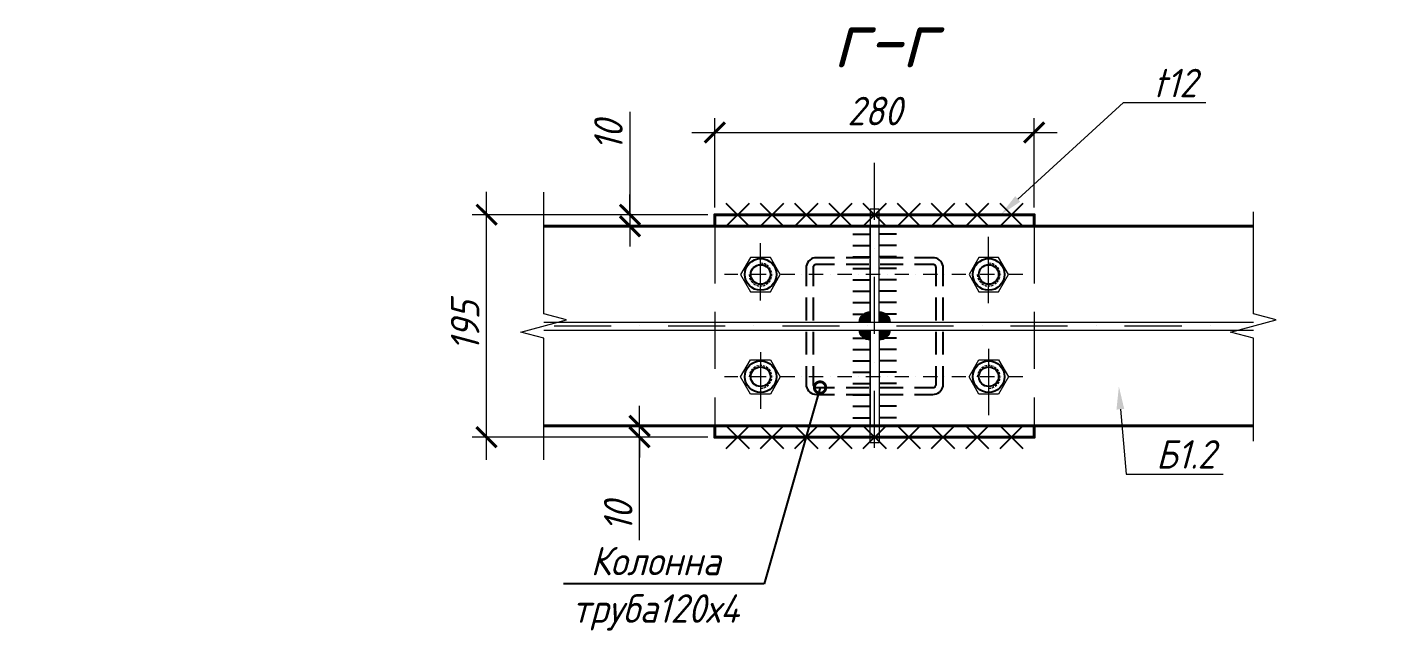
# Model space of a CAD drawing. Header units: millimetres. Extents: x 504091 to 2165846, y 135022 to 442887.
# Drawn here: x 894897 to 896091, y 256980 to 257510 of the extents above; entities that cross this region are included whole.
import ezdxf
from ezdxf import colors
from ezdxf.entities.mleader import LeaderData, LeaderLine
from ezdxf.math import Vec2, Vec3

# ---------------------------------------------------------------- set-up
doc = ezdxf.new("R2010")
doc.units = ezdxf.units.MM
doc.linetypes.add('( Dashed )', pattern=[0.75, 0.5, -0.25])
doc.layers.get('Defpoints').update_dxf_attribs({"color": 255})
for name, color, linetype in [('PDF _Геометрия', 7, 'Continuous'), ('PDF _Сплошная заливка', 7, 'Continuous'), ('PDF _Текст', 7, 'Continuous'), ('металл', 124, 'Continuous')]:
    doc.layers.add(name, color=color, linetype=linetype)
for name, color, linetype, lineweight in [('Лестницы', 7, 'Continuous', 18), ('Размер', 7, 'Continuous', 13), ('Размеры КР', 164, 'Continuous', 9)]:
    doc.layers.add(name, color=color, linetype=linetype, lineweight=lineweight)
doc.styles.add('GOST 2.304_new', font='isocpeur.ttf', dxfattribs={"width": 0.9, "oblique": 15})
doc.dimstyles.new('SPDS 1_10', dxfattribs={"dimscale": 10, "dimtxt": 2.5, "dimasz": 1.77, "dimexe": 1.25, "dimexo": 0.625, "dimtad": 1, "dimdec": 0, "dimrnd": 0.001, "dimtxsty": 'GOST 2.304_new', "dimblk": 'ARCHTICK', "dimcen": 2.5, "dimdle": 2, "dimclrt": 256, "dimadec": 0, "dimazin": 2, "dimtfac": 0.75, "dimtdec": 0, "dimtmove": 1, "dimatfit": 3, "dimfxl": 0, "dimtolj": 1, "dimlwd": 9, "dimlwe": 9, "dimarcsym": 0})

# ---------------------------------------------------------------- blocks, each defined once
blk = doc.blocks.new('_ArchTick')
at = {"color": 0, "linetype": 'ByBlock', "const_width": 0.15}
blk.add_lwpolyline([(-0.5, -0.5), (0.5, 0.5)], dxfattribs=at)
blk = doc.blocks.new('*D1326')
at = {"layer": 'Defpoints', "color": 0, "lineweight": 20, "transparency": 16777216}
for p in [(895299.8, 257345.8), (895499.8, 257345.8), (895499.8, 257150.7)]:
    blk.add_point(p, dxfattribs=at)
at = {"layer": 'Размеры КР', "color": 0, "lineweight": 9, "transparency": 16777216}
for p, q in [((895299.8, 257130.7), (895299.8, 257365.8)), ((895493.6, 257345.8), (895287.3, 257345.8)), ((895493.6, 257150.7), (895287.3, 257150.7))]:
    blk.add_line(p, q, dxfattribs=at)
at = {"layer": 'Размеры КР', "color": 0, "lineweight": 9, "transparency": 16777216, "xscale": 17.7, "yscale": 17.7, "zscale": 17.7}
for p, rotation in [((895299.8, 257345.8), 90), ((895299.8, 257150.7), 270)]:
    blk.add_blockref('_ArchTick', p, dxfattribs=dict(at, rotation=rotation))
at = {"layer": 'Размеры КР', "lineweight": 20, "transparency": 16777216, "insert": (895281, 257248.2), "char_height": 25, "attachment_point": 5, "rotation": 90, "style": 'GOST 2.304_new'}
blk.add_mtext('\\A1;195', dxfattribs=at)
blk = doc.blocks.new('*D1327')
at = {"layer": 'Defpoints', "color": 0, "lineweight": 20, "transparency": 16777216}
for p in [(895433.9, 257160.6), (895465.4, 257160.6), (895465.4, 257150.7)]:
    blk.add_point(p, dxfattribs=at)
at = {"layer": 'Размеры КР', "color": 0, "lineweight": 9, "transparency": 16777216}
for p, q in [((895433.9, 257160.6), (895433.9, 257178.3)), ((895459.1, 257160.6), (895421.4, 257160.6)), ((895433.9, 257150.7), (895433.9, 257160.6)), ((895433.9, 257150.7), (895433.9, 257160.6)), ((895459.1, 257150.7), (895421.4, 257150.7)), ((895433.9, 257150.7), (895433.9, 257133)), ((895433.9, 257060.3), (895433.9, 257150.7))]:
    blk.add_line(p, q, dxfattribs=at)
at = {"layer": 'Размеры КР', "color": 0, "lineweight": 9, "transparency": 16777216, "xscale": 17.7, "yscale": 17.7, "zscale": 17.7}
for p, rotation in [((895433.9, 257160.6), 270), ((895433.9, 257150.7), 90)]:
    blk.add_blockref('_ArchTick', p, dxfattribs=dict(at, rotation=rotation))
at = {"layer": 'Размеры КР', "lineweight": 20, "transparency": 16777216, "insert": (895415.2, 257081.1), "char_height": 25, "attachment_point": 5, "rotation": 90, "style": 'GOST 2.304_new'}
blk.add_mtext('\\A1;10', dxfattribs=at)
blk = doc.blocks.new('*D1328')
at = {"layer": 'Defpoints', "color": 0, "lineweight": 20, "transparency": 16777216}
for p in [(895429.2, 257345.8), (895425.4, 257335.6), (895429.2, 257335.6)]:
    blk.add_point(p, dxfattribs=at)
at = {"layer": 'Размеры КР', "color": 0, "lineweight": 9, "transparency": 16777216}
for p, q in [((895425.4, 257436.1), (895425.4, 257345.8)), ((895425.4, 257345.8), (895425.4, 257363.5)), ((895423, 257345.8), (895412.9, 257345.8)), ((895425.4, 257345.8), (895425.4, 257335.6)), ((895425.4, 257345.8), (895425.4, 257335.6)), ((895423, 257335.6), (895412.9, 257335.6)), ((895425.4, 257335.6), (895425.4, 257317.9))]:
    blk.add_line(p, q, dxfattribs=at)
at = {"layer": 'Размеры КР', "color": 0, "lineweight": 9, "transparency": 16777216, "xscale": 17.7, "yscale": 17.7, "zscale": 17.7}
for p, rotation in [((895425.4, 257345.8), 270), ((895425.4, 257335.6), 90)]:
    blk.add_blockref('_ArchTick', p, dxfattribs=dict(at, rotation=rotation))
at = {"layer": 'Размеры КР', "lineweight": 20, "transparency": 16777216, "insert": (895406.6, 257415.2), "char_height": 25, "attachment_point": 5, "rotation": 90, "style": 'GOST 2.304_new'}
blk.add_mtext('\\A1;10', dxfattribs=at)
blk = doc.blocks.new('*D1329')
at = {"layer": 'Defpoints', "color": 0, "lineweight": 20, "transparency": 16777216}
for p in [(895779.7, 257417.9), (895499.8, 257345.8), (895779.7, 257345.8)]:
    blk.add_point(p, dxfattribs=at)
at = {"layer": 'Размеры КР', "color": 0, "lineweight": 9, "transparency": 16777216}
for p, q in [((895499.8, 257352), (895499.8, 257430.4)), ((895779.7, 257352), (895779.7, 257430.4)), ((895479.8, 257417.9), (895799.7, 257417.9))]:
    blk.add_line(p, q, dxfattribs=at)
at = {"layer": 'Размеры КР', "color": 0, "lineweight": 9, "transparency": 16777216, "xscale": 17.7, "yscale": 17.7, "zscale": 17.7, "rotation": 180}
blk.add_blockref('_ArchTick', (895499.8, 257417.9), dxfattribs=at)
at = {"layer": 'Размеры КР', "color": 0, "lineweight": 9, "transparency": 16777216, "xscale": 17.7, "yscale": 17.7, "zscale": 17.7}
blk.add_blockref('_ArchTick', (895779.7, 257417.9), dxfattribs=at)
at = {"layer": 'Размеры КР', "lineweight": 20, "transparency": 16777216, "insert": (895639.8, 257436.7), "char_height": 25, "attachment_point": 5, "style": 'GOST 2.304_new'}
blk.add_mtext('\\A1;280', dxfattribs=at)
blk = doc.blocks.new('_DotSmall')
at = {"color": 0, "linetype": 'ByBlock', "lineweight": 35, "const_width": 0.5}
blk.add_lwpolyline([(-0.0625, 0, 1), (0.0625, 0, 1)], format="xyb", close=True, dxfattribs=at)

msp = doc.modelspace()

# ---------------------------------------------------------------- linework, layer by layer
at = {"layer": 'PDF _Геометрия', "lineweight": 9}
for points in [[(895765.3514, 257359.5138), (895857.817, 257444.1505), (895867.7618, 257444.1505), (895930.1813, 257444.1505)], [(895639.8775, 257341.3169), (895639.8775, 257391.2526)], [(895349.9969, 257130.7832), (895349.9969, 257237.4254), (895329.8957, 257242.7152), (895369.8866, 257253.5064), (895349.9969, 257258.7962), (895349.9969, 257365.65)], [(895971.8649, 257147.1453), (895971.8649, 257237.4254), (895951.7637, 257242.7152), (895991.7545, 257253.5064), (895971.8649, 257258.7962), (895971.8649, 257348.2907)], [(895509.7487, 257335.604), (895779.7396, 257335.604)], [(895635.8573, 257251.6021), (895635.8573, 257335.604)], [(895643.8978, 257251.6021), (895643.8978, 257335.604)], [(895739.7488, 257268.3178), (895739.7488, 257326.5055)], [(895539.7947, 257270.6453), (895539.7947, 257320.7925)], [(895639.8775, 257316.3491), (895639.8775, 257316.3491)], [(895541.9106, 257303.0188), (895541.699, 257303.0188), (895539.7947, 257303.2304)], [(895544.6613, 257301.9609), (895543.6033, 257302.5957), (895542.757, 257302.8073)], [(895546.9888, 257300.2682), (895546.7772, 257300.4797), (895545.5077, 257301.5377)], [(895741.8647, 257303.0188), (895741.6531, 257303.0188), (895739.7488, 257303.2304)], [(895744.6154, 257301.9609), (895743.5575, 257302.5957), (895742.7111, 257302.8073)], [(895746.9429, 257300.2682), (895746.7313, 257300.4797), (895745.4618, 257301.5377)], [(895519.9051, 257293.2856), (895508.2675, 257293.2856)], [(895526.0412, 257293.2856), (895526.0412, 257293.2856)], [(895529.8499, 257293.2856), (895530.0615, 257291.3813), (895530.0615, 257291.1697)], [(895530.2731, 257290.3233), (895530.4846, 257289.6886), (895531.1194, 257288.419)], [(895544.8729, 257293.2856), (895532.389, 257293.2856)], [(895548.6815, 257297.7291), (895547.8352, 257299.2102), (895547.6236, 257299.4218)], [(895548.8931, 257289.0538), (895549.3163, 257290.1118), (895549.5279, 257290.9581)], [(895549.7395, 257294.9784), (895549.5279, 257295.8247), (895549.1047, 257296.8827)], [(895549.7395, 257292.0161), (895549.7395, 257293.9204)], [(895551.009, 257293.2856), (895551.009, 257293.2856)], [(895569.8407, 257293.2856), (895557.3568, 257293.2856)], [(895576.1884, 257293.2856), (895576.1884, 257293.2856)], [(895594.8085, 257293.2856), (895582.3246, 257293.2856)], [(895601.1563, 257293.2856), (895601.1563, 257293.2856)], [(895619.7763, 257293.2856), (895607.2924, 257293.2856)], [(895626.1241, 257293.2856), (895626.1241, 257293.2856)], [(895644.7441, 257293.2856), (895632.2602, 257293.2856)], [(895639.8775, 257241.4457), (895639.8775, 257291.3813)], [(895651.0919, 257293.2856), (895651.0919, 257293.2856)], [(895669.9236, 257293.2856), (895657.4396, 257293.2856)], [(895676.0597, 257293.2856), (895676.0597, 257293.2856)], [(895694.8914, 257293.2856), (895682.4075, 257293.2856)], [(895701.0275, 257293.2856), (895701.0275, 257293.2856)], [(895719.8592, 257293.2856), (895707.3753, 257293.2856)], [(895725.9953, 257293.2856), (895725.9953, 257293.2856)], [(895729.804, 257293.2856), (895730.0156, 257291.3813), (895730.0156, 257291.1697)], [(895730.2272, 257290.3233), (895730.4388, 257289.6886), (895731.0735, 257288.419)], [(895744.827, 257293.2856), (895732.3431, 257293.2856)], [(895748.6357, 257297.7291), (895748.0009, 257299.2102), (895747.5777, 257299.4218)], [(895748.8472, 257289.0538), (895749.2704, 257290.1118), (895749.482, 257290.9581)], [(895749.6936, 257294.9784), (895749.482, 257295.8247), (895749.0588, 257296.8827)], [(895749.6936, 257292.0161), (895749.9052, 257293.9204), (895749.6936, 257293.9204)], [(895751.1748, 257293.2856), (895751.1748, 257293.2856)], [(895769.7948, 257293.2856), (895757.3109, 257293.2856)], [(895531.7542, 257287.5727), (895532.6006, 257286.5147), (895533.0237, 257286.0915)], [(895533.6585, 257285.4567), (895533.8701, 257285.2451), (895535.3513, 257284.3988)], [(895536.4092, 257283.9756), (895537.4672, 257283.5524), (895538.3135, 257283.5524)], [(895539.1599, 257283.3408), (895541.0642, 257283.3408), (895541.2758, 257283.3408)], [(895542.1222, 257283.5524), (895542.9686, 257283.764), (895544.0265, 257284.1872)], [(895544.8729, 257284.822), (895546.1424, 257285.6683), (895546.5656, 257285.8799)], [(895547.2004, 257286.7263), (895547.6236, 257286.9379), (895548.4699, 257288.2074)], [(895731.7083, 257287.5727), (895732.5547, 257286.5147), (895732.9779, 257286.0915)], [(895733.6126, 257285.4567), (895734.0358, 257285.2451), (895735.3054, 257284.3988)], [(895736.3633, 257283.9756), (895737.4213, 257283.5524), (895738.2677, 257283.5524)], [(895739.114, 257283.3408), (895741.0184, 257283.3408), (895741.2299, 257283.3408)], [(895742.0763, 257283.5524), (895742.9227, 257283.764), (895743.9806, 257284.1872)], [(895745.0386, 257284.822), (895746.0966, 257285.6683), (895746.5197, 257285.8799)], [(895747.1545, 257286.7263), (895747.5777, 257286.9379), (895748.4241, 257288.2074)], [(895359.0954, 257248.2166), (895409.031, 257248.2166)], [(895433.9988, 257248.2166), (895433.9988, 257248.2166)], [(895458.9667, 257248.2166), (895508.9023, 257248.2166)], [(895534.0817, 257248.2166), (895534.0817, 257248.2166)], [(895559.0495, 257248.2166), (895608.9852, 257248.2166)], [(895633.953, 257248.2166), (895633.953, 257248.2166)], [(895635.8573, 257244.6195), (895635.8573, 257160.6177)], [(895643.8978, 257244.6195), (895643.8978, 257160.6177)], [(895658.9208, 257248.2166), (895709.068, 257248.2166)], [(895734.0358, 257248.2166), (895734.0358, 257248.2166)], [(895759.0036, 257248.2166), (895808.9393, 257248.2166)], [(895833.9071, 257248.2166), (895833.9071, 257248.2166)], [(895858.8749, 257248.2166), (895909.0221, 257248.2166)], [(895933.99, 257248.2166), (895933.99, 257248.2166)], [(895539.7947, 257225.3647), (895539.7947, 257175.4291)], [(895739.7488, 257228.1154), (895739.7488, 257169.9277)], [(895530.0615, 257205.4751), (895529.8499, 257203.5708)], [(895531.1194, 257208.2258), (895530.4846, 257207.1678), (895530.2731, 257206.533)], [(895532.8122, 257210.7649), (895532.6006, 257210.3417), (895531.5426, 257209.2837)], [(895535.3513, 257212.4576), (895533.8701, 257211.6112), (895533.6585, 257211.3997)], [(895538.1019, 257213.304), (895537.4672, 257213.304), (895536.1976, 257212.8808)], [(895541.0642, 257213.5156), (895539.1599, 257213.5156)], [(895544.0265, 257212.6692), (895542.9686, 257213.0924), (895542.1222, 257213.304)], [(895546.5656, 257210.9765), (895546.1424, 257211.1881), (895544.8729, 257212.246)], [(895548.4699, 257208.649), (895547.6236, 257209.9185), (895547.2004, 257210.3417)], [(895549.5279, 257205.8983), (895549.3163, 257206.7446), (895548.8931, 257207.8026)], [(895639.8775, 257216.2663), (895639.8775, 257216.2663)], [(895730.0156, 257205.4751), (895729.804, 257203.5708)], [(895731.0735, 257208.2258), (895730.4388, 257207.1678), (895730.2272, 257206.533)], [(895732.9779, 257210.7649), (895732.5547, 257210.3417), (895731.4967, 257209.2837)], [(895735.3054, 257212.4576), (895734.0358, 257211.6112), (895733.6126, 257211.3997)], [(895738.0561, 257213.304), (895737.4213, 257213.304), (895736.1517, 257212.8808)], [(895741.2299, 257213.5156), (895741.0184, 257213.5156), (895739.114, 257213.5156)], [(895743.9806, 257212.6692), (895742.9227, 257213.0924), (895742.0763, 257213.304)], [(895746.5197, 257210.9765), (895746.0966, 257211.1881), (895744.827, 257212.246)], [(895748.4241, 257208.649), (895747.5777, 257209.9185), (895747.1545, 257210.3417)], [(895749.482, 257205.8983), (895749.2704, 257206.7446), (895748.8472, 257207.8026)], [(895519.9051, 257203.5708), (895508.2675, 257203.5708)], [(895526.0412, 257203.5708), (895526.0412, 257203.5708)], [(895544.8729, 257203.5708), (895532.389, 257203.5708)], [(895539.7947, 257193.626), (895541.699, 257193.626), (895541.9106, 257193.8375)], [(895542.757, 257194.0491), (895543.6033, 257194.2607), (895544.6613, 257194.8955)], [(895545.5077, 257195.3187), (895546.7772, 257196.1651), (895546.9888, 257196.5882)], [(895547.6236, 257197.4346), (895547.8352, 257197.6462), (895548.6815, 257199.1273)], [(895549.1047, 257199.9737), (895549.5279, 257201.0317), (895549.7395, 257201.878)], [(895549.7395, 257202.936), (895549.7395, 257204.8403)], [(895551.009, 257203.5708), (895551.009, 257203.5708)], [(895569.8407, 257203.5708), (895557.3568, 257203.5708)], [(895576.1884, 257203.5708), (895576.1884, 257203.5708)], [(895594.8085, 257203.5708), (895582.3246, 257203.5708)], [(895601.1563, 257203.5708), (895601.1563, 257203.5708)], [(895619.7763, 257203.5708), (895607.2924, 257203.5708)], [(895626.1241, 257203.5708), (895626.1241, 257203.5708)], [(895644.7441, 257203.5708), (895632.2602, 257203.5708)], [(895651.0919, 257203.5708), (895651.0919, 257203.5708)], [(895669.9236, 257203.5708), (895657.4396, 257203.5708)], [(895676.0597, 257203.5708), (895676.0597, 257203.5708)], [(895694.8914, 257203.5708), (895682.4075, 257203.5708)], [(895701.0275, 257203.5708), (895701.0275, 257203.5708)], [(895719.8592, 257203.5708), (895707.3753, 257203.5708)], [(895725.9953, 257203.5708), (895725.9953, 257203.5708)], [(895744.827, 257203.5708), (895732.3431, 257203.5708)], [(895739.7488, 257193.626), (895741.6531, 257193.626), (895741.8647, 257193.8375)], [(895742.9227, 257194.0491), (895743.5575, 257194.2607), (895744.6154, 257194.8955)], [(895745.4618, 257195.3187), (895746.7313, 257196.1651), (895746.9429, 257196.5882)], [(895747.7893, 257197.4346), (895748.0009, 257197.6462), (895748.8472, 257199.1273)], [(895749.0588, 257199.9737), (895749.482, 257201.0317), (895749.6936, 257201.878)], [(895749.9052, 257202.936), (895749.6936, 257204.8403)], [(895751.1748, 257203.5708), (895751.1748, 257203.5708)], [(895769.7948, 257203.5708), (895757.3109, 257203.5708)], [(895639.8775, 257141.3628), (895639.8775, 257191.2984)], [(895855.1521, 257175.2739), (895860.2765, 257118.2265), (895870.2213, 257118.2265), (895945.1248, 257118.2265)], [(895779.7396, 257160.6177), (895499.8039, 257160.6177)]]:
    msp.add_lwpolyline(points, dxfattribs=at)
at = {"layer": 'PDF _Геометрия', "lineweight": 25}
for points in [[(895529.8499, 257355.7052), (895509.7487, 257335.604)], [(895529.8499, 257335.604), (895509.7487, 257355.7052)], [(895559.8959, 257355.7052), (895539.7947, 257335.604)], [(895559.8959, 257335.604), (895539.7947, 257355.7052)], [(895589.9419, 257355.7052), (895569.8407, 257335.604)], [(895589.9419, 257335.604), (895569.8407, 257355.7052)], [(895619.7763, 257355.7052), (895599.8867, 257335.604)], [(895619.7763, 257335.604), (895599.8867, 257355.7052)], [(895649.8223, 257355.7052), (895629.9327, 257335.604)], [(895649.8223, 257335.604), (895629.9327, 257355.7052)], [(895679.8684, 257355.7052), (895659.7672, 257335.604)], [(895679.8684, 257335.604), (895659.7672, 257355.7052)], [(895709.9144, 257355.7052), (895689.8132, 257335.604)], [(895709.9144, 257335.604), (895689.8132, 257355.7052)], [(895739.7488, 257355.7052), (895719.8592, 257335.604)], [(895739.7488, 257335.604), (895719.8592, 257355.7052)], [(895769.7948, 257355.7052), (895749.9052, 257335.604)], [(895769.7948, 257335.604), (895749.9052, 257355.7052)], [(895620.8343, 257328.6214), (895635.8573, 257328.6214)], [(895658.9208, 257328.6214), (895643.8978, 257328.6214)], [(895620.8343, 257318.6766), (895635.8573, 257318.6766)], [(895658.9208, 257318.6766), (895643.8978, 257318.6766)], [(895604.7533, 257308.097), (895588.8839, 257308.097), (895587.1912, 257308.097), (895585.7101, 257307.6739), (895584.4405, 257307.0391), (895582.9594, 257305.9811), (895581.9014, 257304.9232), (895581.0551, 257303.6536), (895580.4203, 257302.1725), (895579.9971, 257300.6913), (895579.7855, 257299.2102), (895579.7855, 257283.1292)], [(895604.7533, 257302.1725), (895588.8839, 257302.1725), (895588.2492, 257302.1725), (895587.826, 257301.9609), (895587.4028, 257301.7493), (895586.9796, 257301.5377), (895586.5564, 257301.1145), (895586.3448, 257300.6913), (895585.9217, 257300.2682), (895585.9217, 257299.6334), (895585.9217, 257299.2102), (895585.9217, 257283.1292)], [(895634.7993, 257308.097), (895614.9097, 257308.097)], [(895634.7993, 257302.1725), (895614.9097, 257302.1725)], [(895620.8343, 257308.7318), (895635.8573, 257308.7318)], [(895658.9208, 257308.7318), (895643.8978, 257308.7318)], [(895664.8454, 257308.097), (895644.7441, 257308.097)], [(895664.8454, 257302.1725), (895644.7441, 257302.1725)], [(895699.758, 257283.1292), (895699.758, 257299.2102), (895699.758, 257300.6913), (895699.3348, 257302.1725), (895698.7, 257303.6536), (895697.6421, 257304.9232), (895696.5841, 257305.9811), (895695.3146, 257307.0391), (895693.8334, 257307.6739), (895692.3523, 257308.097), (895690.8711, 257308.097), (895674.7902, 257308.097)], [(895693.8334, 257283.1292), (895693.8334, 257299.2102), (895693.8334, 257299.6334), (895693.6218, 257300.2682), (895693.4102, 257300.6913), (895693.1986, 257301.1145), (895692.7755, 257301.5377), (895692.3523, 257301.7493), (895691.9291, 257301.9609), (895691.2943, 257302.1725), (895690.8711, 257302.1725), (895674.7902, 257302.1725)], [(895620.8343, 257298.5754), (895635.8573, 257298.5754)], [(895620.8343, 257288.6306), (895635.8573, 257288.6306)], [(895658.9208, 257298.5754), (895643.8978, 257298.5754)], [(895658.9208, 257288.6306), (895643.8978, 257288.6306)], [(895620.8343, 257278.6858), (895635.8573, 257278.6858)], [(895658.9208, 257278.6858), (895643.8978, 257278.6858)], [(895579.7855, 257273.1844), (895579.7855, 257253.0832)], [(895585.9217, 257273.1844), (895585.9217, 257253.0832)], [(895620.8343, 257268.741), (895635.8573, 257268.741)], [(895658.9208, 257268.741), (895643.8978, 257268.741)], [(895693.8334, 257253.0832), (895693.8334, 257273.1844)], [(895699.758, 257253.0832), (895699.758, 257273.1844)], [(895620.8343, 257258.5846), (895635.8573, 257258.5846)], [(895658.9208, 257258.5846), (895643.8978, 257258.5846)], [(895579.7855, 257243.1384), (895579.7855, 257223.2488)], [(895585.9217, 257243.1384), (895585.9217, 257223.2488)], [(895693.8334, 257223.2488), (895693.8334, 257243.1384)], [(895699.758, 257223.2488), (895699.758, 257243.1384)], [(895620.8343, 257237.637), (895635.8573, 257237.637)], [(895658.9208, 257237.637), (895643.8978, 257237.637)], [(895620.8343, 257227.6922), (895635.8573, 257227.6922)], [(895620.8343, 257217.7474), (895635.8573, 257217.7474)], [(895658.9208, 257227.6922), (895643.8978, 257227.6922)], [(895658.9208, 257217.7474), (895643.8978, 257217.7474)], [(895579.7855, 257213.0924), (895579.7855, 257197.223), (895579.9971, 257195.5303), (895580.4203, 257194.0491), (895581.0551, 257192.7796), (895581.9014, 257191.2984), (895582.9594, 257190.2405), (895584.4405, 257189.3941), (895585.7101, 257188.7593), (895587.1912, 257188.3362), (895588.8839, 257188.1246), (895604.7533, 257188.1246)], [(895585.9217, 257213.0924), (895585.9217, 257197.223), (895585.9217, 257196.5882), (895585.9217, 257196.1651), (895586.3448, 257195.7419), (895586.5564, 257195.3187), (895586.9796, 257194.8955), (895587.4028, 257194.6839), (895587.826, 257194.2607), (895588.2492, 257194.2607), (895588.8839, 257194.2607), (895604.7533, 257194.2607)], [(895620.8343, 257207.591), (895635.8573, 257207.591)], [(895658.9208, 257207.591), (895643.8978, 257207.591)], [(895674.7902, 257188.1246), (895690.8711, 257188.1246), (895692.3523, 257188.3362), (895693.8334, 257188.7593), (895695.3146, 257189.3941), (895696.5841, 257190.2405), (895697.6421, 257191.2984), (895698.7, 257192.7796), (895699.3348, 257194.0491), (895699.758, 257195.5303), (895699.758, 257197.223), (895699.758, 257213.0924)], [(895674.7902, 257194.2607), (895690.8711, 257194.2607), (895691.2943, 257194.2607), (895691.9291, 257194.2607), (895692.3523, 257194.6839), (895692.7755, 257194.8955), (895693.1986, 257195.3187), (895693.4102, 257195.7419), (895693.6218, 257196.1651), (895693.8334, 257196.5882), (895693.8334, 257197.223), (895693.8334, 257213.0924)], [(895614.9097, 257194.2607), (895634.7993, 257194.2607)], [(895620.8343, 257197.6462), (895635.8573, 257197.6462)], [(895658.9208, 257197.6462), (895643.8978, 257197.6462)], [(895644.7441, 257194.2607), (895664.8454, 257194.2607)], [(895614.9097, 257188.1246), (895634.7993, 257188.1246)], [(895620.8343, 257187.7014), (895635.8573, 257187.7014)], [(895658.9208, 257187.7014), (895643.8978, 257187.7014)], [(895644.7441, 257188.1246), (895664.8454, 257188.1246)], [(895620.8343, 257177.7566), (895635.8573, 257177.7566)], [(895658.9208, 257177.7566), (895643.8978, 257177.7566)], [(895509.7487, 257140.728), (895529.8499, 257160.6177)], [(895509.7487, 257160.6177), (895529.8499, 257140.728)], [(895539.7947, 257140.728), (895559.8959, 257160.6177)], [(895539.7947, 257160.6177), (895559.8959, 257140.728)], [(895569.8407, 257140.728), (895589.9419, 257160.6177)], [(895569.8407, 257160.6177), (895589.9419, 257140.728)], [(895599.8867, 257140.728), (895619.7763, 257160.6177)], [(895599.8867, 257160.6177), (895619.7763, 257140.728)], [(895620.8343, 257167.6002), (895635.8573, 257167.6002)], [(895629.9327, 257140.728), (895649.8223, 257160.6177)], [(895629.9327, 257160.6177), (895649.8223, 257140.728)], [(895658.9208, 257167.6002), (895643.8978, 257167.6002)], [(895659.7672, 257140.728), (895679.8684, 257160.6177)], [(895659.7672, 257160.6177), (895679.8684, 257140.728)], [(895689.8132, 257140.728), (895709.9144, 257160.6177)], [(895689.8132, 257160.6177), (895709.9144, 257140.728)], [(895719.8592, 257140.728), (895739.7488, 257160.6177)], [(895719.8592, 257160.6177), (895739.7488, 257140.728)], [(895749.9052, 257140.728), (895769.7948, 257160.6177)], [(895749.9052, 257160.6177), (895769.7948, 257140.728)]]:
    msp.add_lwpolyline(points, dxfattribs=at)
at = {"layer": 'PDF _Геометрия', "lineweight": 15}
for points in [[(895635.8573, 257350.627), (895635.8573, 257251.6021), (895643.8978, 257251.6021), (895643.8978, 257350.627)], [(895635.8573, 257145.5946), (895635.8573, 257244.6195), (895643.8978, 257244.6195), (895643.8978, 257145.5946)]]:
    msp.add_lwpolyline(points, close=True, dxfattribs=at)
for points in [[(895466.3724, 257335.604), (895393.3732, 257335.604)], [(895349.9969, 257251.6021), (895971.8649, 257251.6021)], [(895349.9969, 257244.6195), (895971.8649, 257244.6195)], [(895466.3724, 257160.6177), (895393.3732, 257160.6177)]]:
    msp.add_lwpolyline(points, dxfattribs=at)
at = {"layer": 'PDF _Геометрия', "lineweight": 9}
for points in [[(895548.4699, 257278.2626), (895557.1452, 257293.2856), (895548.4699, 257308.3086), (895531.1194, 257308.3086), (895522.4442, 257293.2856), (895531.1194, 257278.2626)], [(895748.4241, 257278.2626), (895757.0993, 257293.2856), (895748.4241, 257308.3086), (895731.0735, 257308.3086), (895722.6099, 257293.2856), (895731.0735, 257278.2626)], [(895548.4699, 257218.5938), (895557.1452, 257203.5708), (895548.4699, 257188.5478), (895531.1194, 257188.5478), (895522.4442, 257203.5708), (895531.1194, 257218.5938)], [(895748.4241, 257218.5938), (895757.0993, 257203.5708), (895748.4241, 257188.5478), (895731.0735, 257188.5478), (895722.6099, 257203.5708), (895731.0735, 257218.5938)]]:
    msp.add_lwpolyline(points, close=True, dxfattribs=at)
at = {"layer": 'PDF _Геометрия', "lineweight": 25}
for centre, radius in [((895539.9006, 257293.3915), 13.8592), ((895539.9005, 257293.3914), 8.5695), ((895739.8547, 257293.3915), 13.8592), ((895739.8546, 257293.3914), 8.5695), ((895539.9006, 257203.6767), 13.8592), ((895739.8547, 257203.6767), 13.8592), ((895539.9005, 257203.6765), 8.5695), ((895739.8546, 257203.6765), 8.5695)]:
    msp.add_circle(centre, radius, dxfattribs=at)
for centre, start, end in [((895635.7514, 257250.4384), 89.2194416, 172.6174772), ((895644.0036, 257250.4384), 7.3824169, 90.7865279), ((895635.7515, 257245.9948), 187.3824169, 270.7865279), ((895644.0036, 257245.9948), 269.2194416, 352.6174772)]:
    msp.add_arc(centre, 9.6273, start, end, dxfattribs=at)
at = {"layer": 'PDF _Сплошная заливка', "lineweight": 20, "transparency": 33554559}
for points in [[(895767.4673, 257357.1863), (895750.54, 257345.972), (895763.0239, 257362.0529)], [(895626.1241, 257251.6021), (895626.5473, 257253.2948), (895626.5473, 257251.6021)], [(895626.5473, 257253.2948), (895627.182, 257254.9875), (895627.182, 257251.6021)], [(895626.5473, 257253.2948), (895626.5473, 257251.6021), (895627.182, 257251.6021)], [(895627.182, 257254.9875), (895628.24, 257256.4687), (895628.24, 257251.6021)], [(895627.182, 257254.9875), (895627.182, 257251.6021), (895628.24, 257251.6021)], [(895628.24, 257256.4687), (895629.298, 257257.7382), (895629.298, 257251.6021)], [(895628.24, 257256.4687), (895628.24, 257251.6021), (895629.298, 257251.6021)], [(895629.298, 257257.7382), (895630.7791, 257258.7962), (895630.7791, 257251.6021)], [(895629.298, 257257.7382), (895629.298, 257251.6021), (895630.7791, 257251.6021)], [(895630.7791, 257258.7962), (895632.4718, 257259.431), (895632.4718, 257251.6021)], [(895630.7791, 257258.7962), (895630.7791, 257251.6021), (895632.4718, 257251.6021)], [(895632.4718, 257259.431), (895634.1646, 257259.8541), (895634.1646, 257251.6021)], [(895632.4718, 257259.431), (895632.4718, 257251.6021), (895634.1646, 257251.6021)], [(895635.8573, 257251.6021), (895634.1646, 257259.8541), (895635.8573, 257260.0657)], [(895634.1646, 257259.8541), (895634.1646, 257251.6021), (895635.8573, 257251.6021)], [(895643.8978, 257251.6021), (895643.8978, 257260.0657), (895645.5905, 257251.6021)], [(895643.8978, 257260.0657), (895645.5905, 257251.6021), (895645.5905, 257259.8541)], [(895645.5905, 257251.6021), (895645.5905, 257259.8541), (895647.2832, 257251.6021)], [(895645.5905, 257259.8541), (895647.2832, 257251.6021), (895647.2832, 257259.431)], [(895647.2832, 257251.6021), (895647.2832, 257259.431), (895648.976, 257251.6021)], [(895647.2832, 257259.431), (895648.976, 257251.6021), (895648.976, 257258.7962)], [(895648.976, 257251.6021), (895648.976, 257258.7962), (895650.2455, 257251.6021)], [(895648.976, 257258.7962), (895650.2455, 257251.6021), (895650.2455, 257257.7382)], [(895650.2455, 257251.6021), (895650.2455, 257257.7382), (895651.5151, 257251.6021)], [(895650.2455, 257257.7382), (895651.5151, 257251.6021), (895651.5151, 257256.4687)], [(895651.5151, 257251.6021), (895651.5151, 257256.4687), (895652.573, 257251.6021)], [(895651.5151, 257256.4687), (895652.573, 257251.6021), (895652.573, 257254.9875)], [(895652.573, 257251.6021), (895652.573, 257254.9875), (895653.2078, 257251.6021)], [(895652.573, 257254.9875), (895653.2078, 257251.6021), (895653.2078, 257253.2948)], [(895653.2078, 257251.6021), (895653.2078, 257253.2948), (895653.631, 257251.6021)], [(895626.1241, 257244.6195), (895626.5473, 257244.6195), (895626.5473, 257242.9268)], [(895626.5473, 257244.6195), (895626.5473, 257242.9268), (895627.182, 257241.4457)], [(895626.5473, 257244.6195), (895627.182, 257244.6195), (895627.182, 257241.4457)], [(895627.182, 257244.6195), (895627.182, 257241.4457), (895628.24, 257239.9645)], [(895627.182, 257244.6195), (895628.24, 257244.6195), (895628.24, 257239.9645)], [(895628.24, 257244.6195), (895628.24, 257239.9645), (895629.298, 257238.695)], [(895628.24, 257244.6195), (895629.298, 257244.6195), (895629.298, 257238.695)], [(895629.298, 257244.6195), (895629.298, 257238.695), (895630.7791, 257237.637)], [(895629.298, 257244.6195), (895630.7791, 257244.6195), (895630.7791, 257237.637)], [(895630.7791, 257244.6195), (895630.7791, 257237.637), (895632.4718, 257236.7907)], [(895630.7791, 257244.6195), (895632.4718, 257244.6195), (895632.4718, 257236.7907)], [(895632.4718, 257244.6195), (895632.4718, 257236.7907), (895634.1646, 257236.3675)], [(895632.4718, 257244.6195), (895634.1646, 257244.6195), (895634.1646, 257236.3675)], [(895634.1646, 257244.6195), (895634.1646, 257236.3675), (895635.8573, 257236.1559)], [(895635.8573, 257236.1559), (895634.1646, 257244.6195), (895635.8573, 257244.6195)], [(895643.8978, 257236.1559), (895643.8978, 257244.6195), (895645.5905, 257236.3675)], [(895643.8978, 257244.6195), (895645.5905, 257236.3675), (895645.5905, 257244.6195)], [(895645.5905, 257236.3675), (895645.5905, 257244.6195), (895647.2832, 257236.7907)], [(895645.5905, 257244.6195), (895647.2832, 257236.7907), (895647.2832, 257244.6195)], [(895647.2832, 257236.7907), (895647.2832, 257244.6195), (895648.976, 257237.637)], [(895647.2832, 257244.6195), (895648.976, 257237.637), (895648.976, 257244.6195)], [(895648.976, 257237.637), (895648.976, 257244.6195), (895650.2455, 257238.695)], [(895648.976, 257244.6195), (895650.2455, 257238.695), (895650.2455, 257244.6195)], [(895650.2455, 257238.695), (895650.2455, 257244.6195), (895651.5151, 257239.9645)], [(895650.2455, 257244.6195), (895651.5151, 257239.9645), (895651.5151, 257244.6195)], [(895651.5151, 257239.9645), (895651.5151, 257244.6195), (895652.573, 257241.4457)], [(895651.5151, 257244.6195), (895652.573, 257241.4457), (895652.573, 257244.6195)], [(895652.573, 257241.4457), (895652.573, 257244.6195), (895653.2078, 257242.9268)], [(895652.573, 257244.6195), (895653.2078, 257242.9268), (895653.2078, 257244.6195)], [(895653.2078, 257242.9268), (895653.2078, 257244.6195), (895653.631, 257244.6195)], [(895851.7667, 257174.8507), (895853.8826, 257195.1635), (895858.5376, 257175.4855)]]:
    msp.add_solid(points, dxfattribs=at)
at = {"layer": 'Лестницы', "color": 5, "linetype": '( Dashed )', "lineweight": 9, "ltscale": 100}
for p, q in [((895499.8039, 257335.604), (895499.8039, 257160.6177)), ((895779.7396, 257335.604), (895779.7396, 257160.6177))]:
    msp.add_line(p, q, dxfattribs=at)
at = {"layer": 'металл', "lineweight": 40}
for p, q in [((895971.8649, 257335.604), (895349.9969, 257335.604)), ((895349.9969, 257160.6177), (895971.8649, 257160.6177))]:
    msp.add_line(p, q, dxfattribs=at)
for points in [[(895779.7396, 257335.604), (895779.7396, 257345.7604), (895499.8039, 257345.7604), (895499.8039, 257335.604)], [(895499.8039, 257160.6177), (895499.8039, 257150.6728), (895779.7396, 257150.6728), (895779.7396, 257160.6177)]]:
    msp.add_lwpolyline(points, dxfattribs=at)

# ---------------------------------------------------------------- texts
at = {"layer": 'PDF _Текст', "lineweight": 20, "attachment_point": 7, "style": 'GOST 2.304_new'}
for s, insert, char_height in [('г-г', (895603.8572, 257475.0539), 50), ('t12', (895884.0543, 257448.7784), 24.99738), ('Б1.2', (895886.5139, 257123.0931), 24.99738)]:
    msp.add_mtext(s, dxfattribs=dict(at, insert=insert, char_height=char_height))

# ---------------------------------------------------------------- dimensions: what is measured, and where the dimension line sits
at = {"layer": 'Размеры КР', "lineweight": 20}
dim = msp.add_linear_dim(base=(895779.7396, 257417.9026), p1=(895499.8039, 257345.7604), p2=(895779.7396, 257345.7604), dimstyle='SPDS 1_10', dxfattribs=at)
dim.commit()
dim.dimension.update_dxf_attribs({"geometry": '*D1329', "text_midpoint": (895639.7717, 257436.6526)})
for base, p1, p2, picture, middle in [((895425.3525, 257335.604), (895429.2044, 257345.7604), (895429.2044, 257335.604), '*D1328', (895438.3581, 257415.2378)), ((895433.9321, 257160.6177), (895465.3632, 257150.6728), (895465.3632, 257160.6177), '*D1327', (895429.2044, 257081.0994))]:
    dim = msp.add_linear_dim(base=base, p1=p1, p2=p2, angle=90, dimstyle='SPDS 1_10', dxfattribs=at)
    dim.commit()
    dim.dimension.update_dxf_attribs({"geometry": picture, "text_midpoint": middle, "dimtype": 160})
dim = msp.add_linear_dim(base=(895299.764, 257345.7604), p1=(895499.8039, 257150.6728), p2=(895499.8039, 257345.7604), angle=90, dimstyle='SPDS 1_10', dxfattribs=at)
dim.commit()
dim.dimension.update_dxf_attribs({"geometry": '*D1326', "text_midpoint": (895281.014, 257248.2166)})

# ---------------------------------------------------------------- leaders
at = {"layer": 'Размер', "ltscale": 20}
ml = msp.add_multileader_mtext('Standard', dxfattribs=at)
ml.set_content('\\A1;Колонна\\Pтруба120х4', color=256, style='GOST 2.304_new')
ml.set_leader_properties()
ml.set_arrow_properties(name='DOTSMALL')
ml.build(insert=Vec2(0, 0))
ml.multileader.update_dxf_attribs({"text_left_attachment_type": 6, "text_right_attachment_type": 6, "dogleg_length": 4, "arrow_head_size": 20})
ctx = ml.context
ctx.base_point, ctx.char_height, ctx.arrow_head_size, ctx.landing_gap_size, ctx.plane_origin = Vec3(895356.749, 257022.0864), 25, 20, 0, Vec3(874452.0536, 403164.2568)
ctx.left_attachment, ctx.right_attachment, ctx.text_align_type = 6, 6, 1
notes = []
notes.append((ctx, [(0, (1, 1, 0), (895543.0343, 257022.0864), (-1, 0), 4, [(0, [(895592.0541, 257194.2607)], 0, [])])]))
ctx.mtext.insert, ctx.mtext.rotation, ctx.mtext.width, ctx.mtext.alignment, ctx.mtext.flow_direction = Vec3(895447.8916, 257054.5864), 6.283185307, 1286.674802, 2, 5
for ctx, leaders in notes:
    for number, flags, end, landing, length, lines in leaders:
        leader = LeaderData()
        leader.index, (leader.has_last_leader_line, leader.has_dogleg_vector, leader.attachment_direction) = number, flags
        leader.last_leader_point, leader.dogleg_vector, leader.dogleg_length = Vec3(end), Vec3(landing), length
        for number, points, colour, breaks in lines:
            line = LeaderLine()
            line.index, line.vertices, line.color, line.breaks = number, Vec3.list(points), colors.encode_raw_color(colour), breaks
            leader.lines.append(line)
        ctx.leaders.append(leader)

doc.saveas('drawing.dxf')
